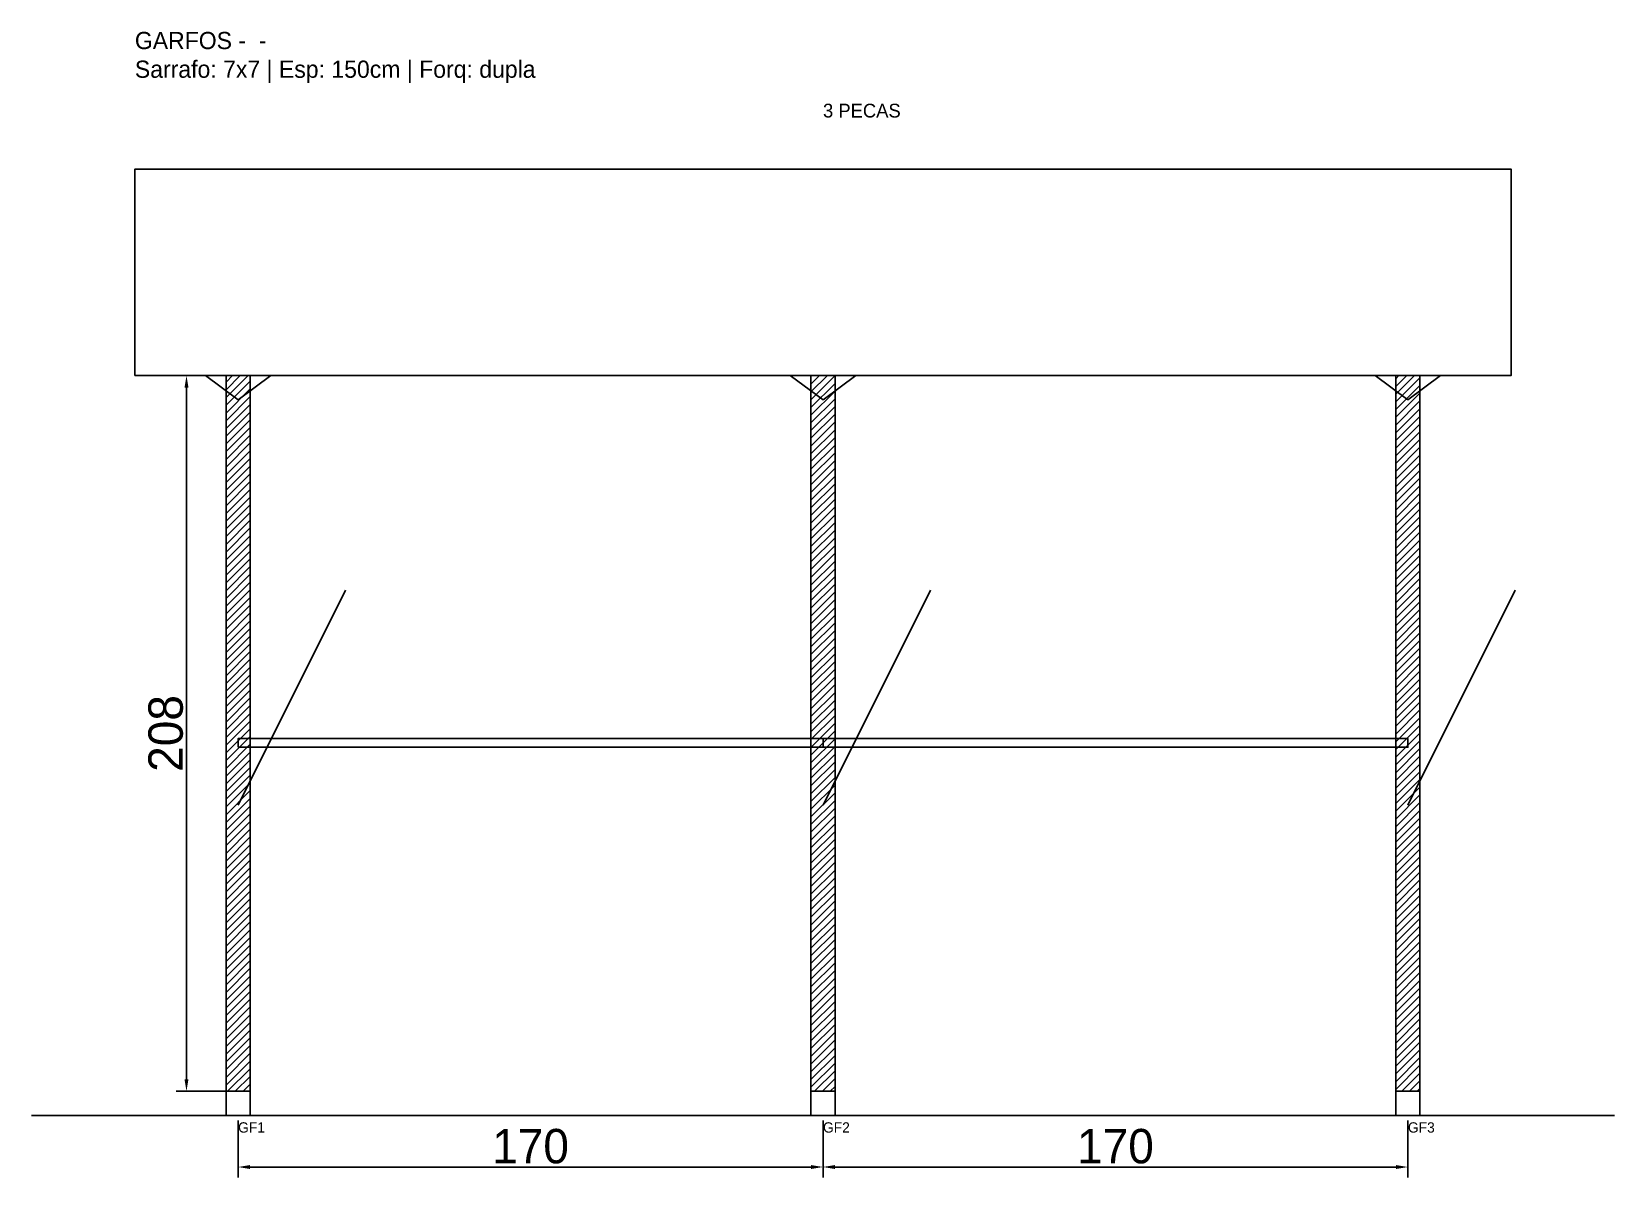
# Model space of a CAD drawing. Header units: metres. Extents: x -30 to 430, y -25 to 308.
import ezdxf

# ---------------------------------------------------------------- set-up
doc = ezdxf.new("R2010")
doc.units = ezdxf.units.M
for name, color, linetype in [('BARRA_ANCORAGEM', 1, 'Continuous'), ('COTA', 241, 'Continuous'), ('GARFOS OK', 3, 'Continuous'), ('NOME DA VIGA', 6, 'Continuous'), ('SARR_7x7', 40, 'Continuous'), ('TIRAS REESCORAMENTO', 252, 'Continuous'), ('VIGAS', 3, 'Continuous')]:
    doc.layers.add(name, color=color, linetype=linetype)
doc.dimstyles.new('EZ DXF', dxfattribs={"dimtxt": 10, "dimasz": 3.5, "dimexe": 3, "dimexo": 1.5, "dimgap": 1, "dimtad": 1, "dimdec": 1, "dimdsep": 46, "dimcen": 2.5, "dimazin": 3, "dimtfac": 1, "dimtmove": 0, "dimatfit": 3})

msp = doc.modelspace()

# ---------------------------------------------------------------- hatches: boundary and pattern name
at = {"layer": 'COTA'}
h = msp.add_hatch(dxfattribs=at)
h.set_pattern_fill('ANSI31', scale=0.5)
h.paths.add_polyline_path([(26.5, 0), (33.5, 0), (33.5, 208), (26.5, 208)])
h = msp.add_hatch(dxfattribs=at)
h.set_pattern_fill('ANSI31', scale=0.5)
h.paths.add_polyline_path([(196.5, 0), (203.5, 0), (203.5, 208), (196.5, 208)])
h = msp.add_hatch(dxfattribs=at)
h.set_pattern_fill('ANSI31', scale=0.5)
h.paths.add_polyline_path([(366.5, 0), (373.5, 0), (373.5, 208), (366.5, 208)])

# ---------------------------------------------------------------- linework, layer by layer
at = {"layer": 'BARRA_ANCORAGEM'}
for p, q in [((30, 83.2), (61.2, 145.6)), ((200, 83.2), (231.2, 145.6)), ((370, 83.2), (401.2, 145.6))]:
    msp.add_line(p, q, dxfattribs=at)
at = {"layer": 'GARFOS OK'}
for p, q in [((30, 201), (20.5, 208)), ((20.5, 208), (39.5, 208)), ((30, 201), (39.5, 208)), ((200, 201), (190.5, 208)), ((190.5, 208), (209.5, 208)), ((200, 201), (209.5, 208)), ((370, 201), (360.5, 208)), ((360.5, 208), (379.5, 208)), ((370, 201), (379.5, 208))]:
    msp.add_line(p, q, dxfattribs=at)
at = {"layer": 'GARFOS OK', "linetype": 'CONTINUOUS'}
msp.add_line((-30, -7), (430, -7), dxfattribs=at)
at = {"layer": 'GARFOS OK'}
for points in [[(26.5, 0), (33.5, 0), (33.5, 208), (26.5, 208), (26.5, 0)], [(196.5, 0), (203.5, 0), (203.5, 208), (196.5, 208), (196.5, 0)], [(366.5, 0), (373.5, 0), (373.5, 208), (366.5, 208), (366.5, 0)]]:
    msp.add_lwpolyline(points, dxfattribs=at)
at = {"layer": 'SARR_7x7'}
for points in [[(26.5, -7), (33.5, -7), (33.5, 0), (26.5, 0), (26.5, -7)], [(196.5, -7), (203.5, -7), (203.5, 0), (196.5, 0), (196.5, -7)], [(366.5, -7), (373.5, -7), (373.5, 0), (366.5, 0), (366.5, -7)]]:
    msp.add_lwpolyline(points, dxfattribs=at)
at = {"layer": 'TIRAS REESCORAMENTO'}
for points in [[(30, 100), (200, 100), (200, 102.5), (30, 102.5), (30, 100)], [(200, 100), (370, 100), (370, 102.5), (200, 102.5), (200, 100)]]:
    msp.add_lwpolyline(points, dxfattribs=at)
at = {"layer": 'VIGAS'}
msp.add_lwpolyline([(0, 208), (400, 208), (400, 268), (0, 268), (0, 208)], dxfattribs=at)

# ---------------------------------------------------------------- texts
at = {"layer": 'NOME DA VIGA'}
for s, height, p in [('3 PECAS', 4, (200, 283)), ('GF1', 3, (30, -12)), ('GF2', 3, (200, -12)), ('GF3', 3, (370, -12))]:
    msp.add_text(s, height=height, dxfattribs=at).set_placement(p)
at = {"layer": 'NOME DA VIGA', "insert": (0, 293), "char_height": 5, "attachment_point": 7}
msp.add_mtext('GARFOS -  - \\PSarrafo: 7x7 | Esp: 150cm | Forq: dupla', dxfattribs=at)

# ---------------------------------------------------------------- dimensions: what is measured, and where the dimension line sits
at = {"layer": 'COTA'}
msp.add_linear_dim(base=(15, 0), p1=(30, 0), p2=(30, 208), angle=90, dimstyle='EZ DXF', dxfattribs=at).render()
for base, p1, p2 in [((30, -22), (30, -7), (200, -7)), ((200, -22), (200, -7), (370, -7))]:
    msp.add_linear_dim(base=base, p1=p1, p2=p2, dimstyle='EZ DXF', dxfattribs=at).render()

doc.saveas('drawing.dxf')
